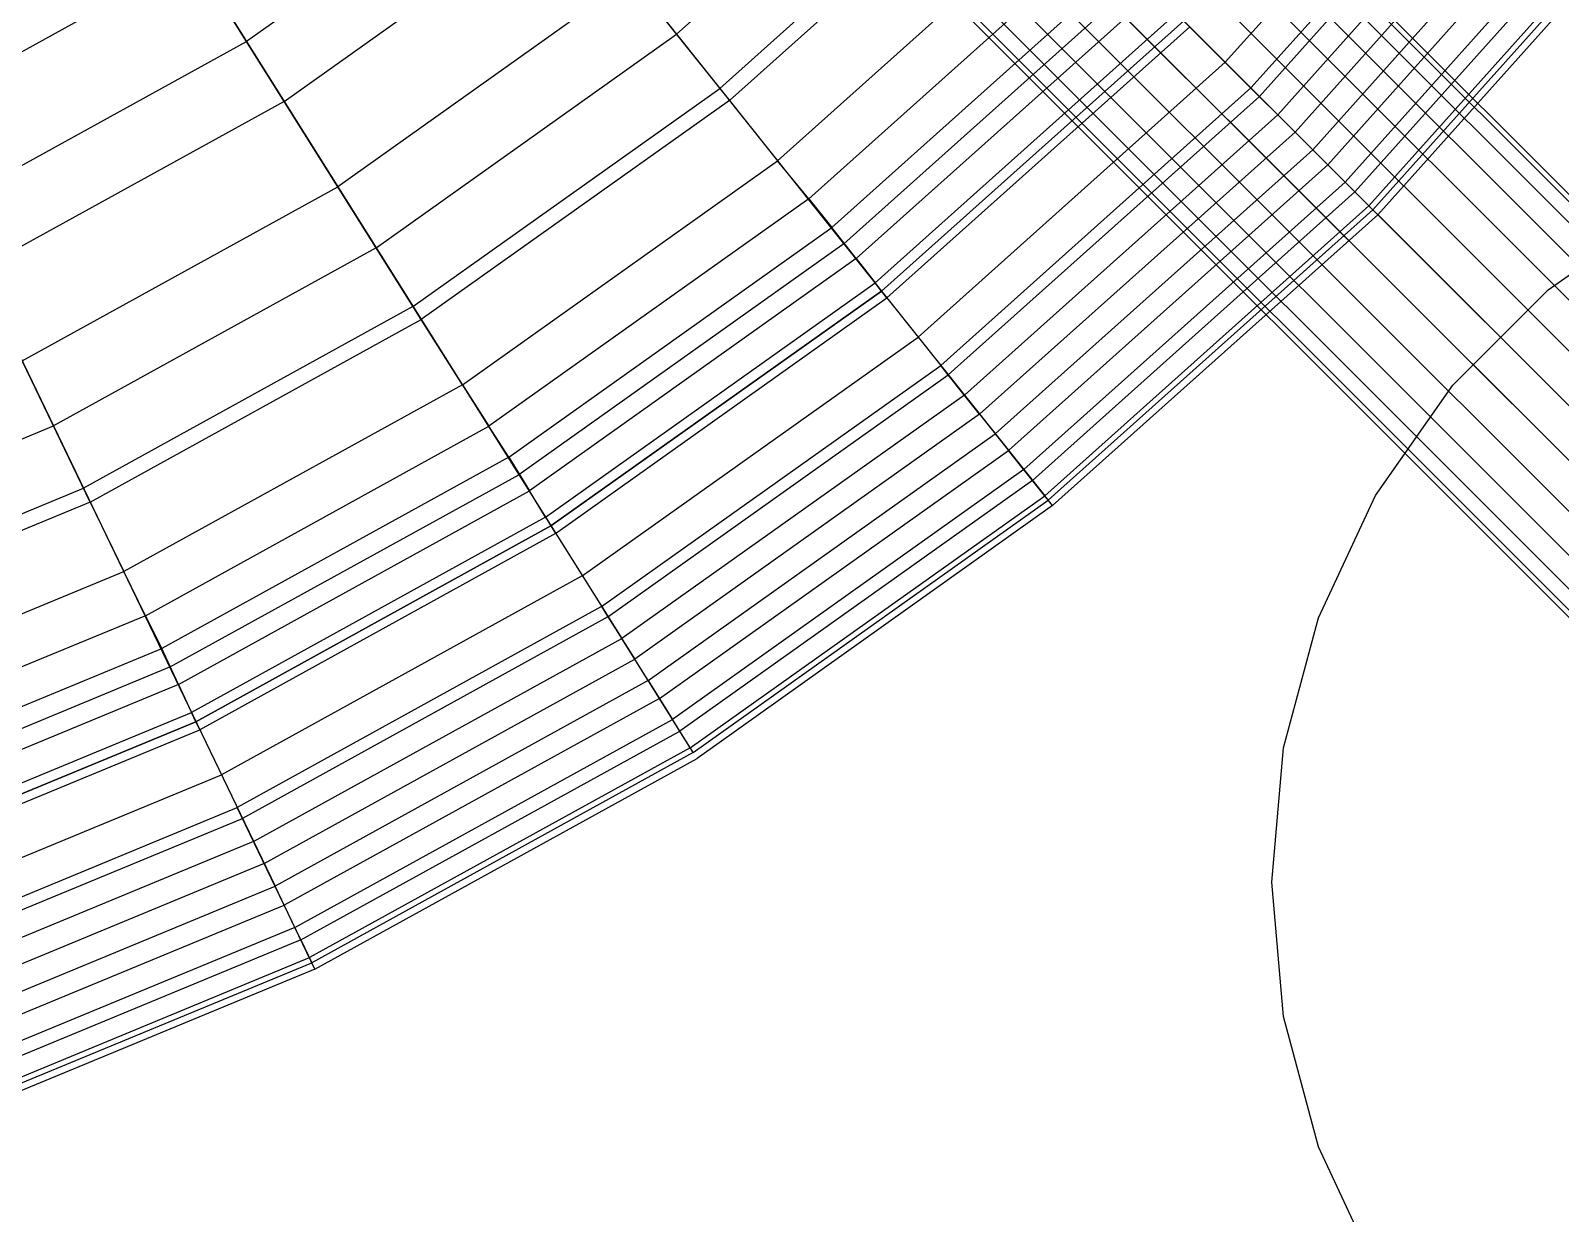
# Model space of a CAD drawing. Extents: x 11992 to 29481, y -6727 to 6811.
# Drawn here: x 18640.3 to 18739.2, y 538.2 to 614.7 of the extents above; entities that cross this region are included whole.
import ezdxf

# ---------------------------------------------------------------- set-up
doc = ezdxf.new("R2010")
doc.units = 0
doc.header["$MEASUREMENT"] = 0
doc.layers.get('0').update_dxf_attribs({"color": 8, "linetype": 'CONTINUOUS'})

msp = doc.modelspace()

# ---------------------------------------------------------------- linework, layer by layer
for p, q in [((18589.397, 717.277, -1659.758), (18678.555, 575.384, -1600.71)), ((18618.394, 711.814, -1646.704), (18723.226, 606.982, -1596.712)), ((18754.802, 582.239, -1341.811), (18677.374, 659.667, -1341.542)), ((18675.584, 658.158, -1340.603), (18756.844, 576.899, -1342.354)), ((18760.053, 583.349, -1348.788), (18685.638, 657.764, -1346.443)), ((18753.847, 590.028, -1349.229), (18686.029, 657.847, -1348.934)), ((18751.151, 588.715, -1355.992), (18682.696, 657.17, -1355.997)), ((18753.421, 588.623, -1344.444), (18684.815, 657.23, -1344.119)), ((18755.119, 586.926, -1354.659), (18685.412, 656.632, -1353.749)), ((18758.866, 584.536, -1353.498), (18685.947, 657.455, -1351.425)), ((18749.583, 587.458, -1357.516), (18681.44, 655.602, -1357.521)), ((18759.313, 580.554, -1344.709), (18683.602, 656.264, -1342.129)), ((18747.968, 575.405, -1341.811), (18668.192, 655.181, -1342.366)), ((18765.563, 561.109, -1353.324), (18672.049, 654.623, -1340.603)), ((18750.569, 579.638, -1360.248), (18676.597, 653.61, -1359.187)), ((18750.223, 583.519, -1359.036), (18679.888, 653.855, -1358.472)), ((18678.597, 651.61, -1339.305), (18755.156, 575.051, -1342.039)), ((18742.749, 580.624, -1357.516), (18674.606, 648.767, -1357.521)), ((18744.301, 582.371, -1358.467), (18678.004, 648.668, -1358.23)), ((18742.875, 577.673, -1342.466), (18673.943, 646.605, -1342.129)), ((18741.492, 579.056, -1355.992), (18674.787, 645.76, -1355.739)), ((18741.584, 576.786, -1344.444), (18672.977, 645.393, -1344.119)), ((18743.281, 575.089, -1354.659), (18673.575, 644.795, -1353.749)), ((18743.166, 573.373, -1349.956), (18672.361, 644.178, -1348.934)), ((18746.858, 570.154, -1348.788), (18672.443, 644.57, -1346.443)), ((18745.671, 571.341, -1353.498), (18672.752, 644.26, -1351.425)), ((18665.597, 596.005, -1604.579), (18640.273, 636.308, -1619.67)), ((18717.569, 612.638, -1604.793), (18735.332, 632.494, -1604.793)), ((18719.228, 610.979, -1537.321), (18737.167, 631.03, -1537.321)), ((18699.866, 630.341, -1609.562), (18682.103, 614.45, -1609.562)), ((18719.779, 610.429, -1537.848), (18737.776, 630.545, -1537.848)), ((18739.079, 629.506, -1600.71), (18720.958, 609.25, -1600.71)), ((18740.314, 628.521, -1545.958), (18722.074, 608.133, -1545.958)), ((18703.026, 627.181, -1615.658), (18684.89, 610.955, -1615.658)), ((18723.226, 606.982, -1596.712), (18741.587, 627.506, -1596.713)), ((18672.285, 626.762, -1621.485), (18654.304, 613.979, -1621.485)), ((18672.285, 626.762, -1621.485), (18684.89, 610.955, -1615.658)), ((18685.519, 610.167, -1604.579), (18703.739, 626.468, -1604.579)), ((18724.191, 606.016, -1554.166), (18742.655, 626.654, -1554.166)), ((18743.9, 625.661, -1591.831), (18725.317, 604.89, -1591.831)), ((18744.598, 625.105, -1562.573), (18725.948, 604.259, -1562.573)), ((18624.972, 624.116, -1627.09), (18656.153, 559.371, -1596.713)), ((18726.846, 603.362, -1585.909), (18745.59, 624.314, -1585.909)), ((18727.106, 603.101, -1570.881), (18745.878, 624.084, -1570.881)), ((18656.734, 610.111, -1615.116), (18675.133, 623.191, -1615.116)), ((18707.269, 622.952, -1599.102), (18688.633, 606.278, -1599.102)), ((18746.229, 623.804, -1578.793), (18727.424, 602.784, -1578.793)), ((18690.639, 603.81, -1594.438), (18709.539, 620.725, -1594.438)), ((18632.183, 609.142, -1617.678), (18650.868, 619.447, -1617.678)), ((18711.231, 619.061, -1587.924), (18692.135, 601.967, -1587.924)), ((18679.195, 618.097, -1612.742), (18660.2, 604.595, -1612.742)), ((18679.195, 618.097, -1612.742), (18685.519, 610.167, -1604.579)), ((18692.905, 600.905, -1609.935), (18712.115, 618.092, -1609.935)), ((18693.716, 599.952, -1576.899), (18713.029, 617.235, -1576.899)), ((18714.416, 615.805, -1563.722), (18694.935, 598.375, -1563.722)), ((18695.341, 597.85, -1550.753), (18714.879, 615.329, -1550.753)), ((18714.879, 615.329, -1537.889), (18695.341, 597.85, -1537.889)), ((18662.683, 600.644, -1609.562), (18682.103, 614.45, -1609.562)), ((18715.28, 614.928, -1537.321), (18695.695, 597.406, -1537.321)), ((18634.985, 603.325, -1621.485), (18654.304, 613.979, -1621.485)), ((18717.569, 612.638, -1604.793), (18697.713, 594.875, -1604.793)), ((18656.734, 610.111, -1615.116), (18636.967, 599.209, -1615.116)), ((18665.061, 596.859, -1615.658), (18684.89, 610.955, -1615.658)), ((18685.519, 610.167, -1604.579), (18665.597, 596.005, -1604.579)), ((18684.89, 610.955, -1615.658), (18700.702, 591.128, -1600.71)), ((18685.519, 610.167, -1604.579), (18688.633, 606.278, -1599.102)), ((18719.228, 610.979, -1537.321), (18699.177, 593.04, -1537.321)), ((18719.779, 610.429, -1537.848), (18699.662, 592.432, -1537.848)), ((18719.779, 610.429, -1537.848), (18719.228, 610.979, -1537.321)), ((18719.779, 610.429, -1537.848), (18722.074, 608.133, -1545.958)), ((18700.702, 591.128, -1600.71), (18720.958, 609.25, -1600.71)), ((18701.686, 589.893, -1545.958), (18722.074, 608.133, -1545.958)), ((18724.191, 606.016, -1554.166), (18722.074, 608.133, -1545.958)), ((18668.257, 591.792, -1599.102), (18688.633, 606.278, -1599.102)), ((18690.639, 603.81, -1594.438), (18688.633, 606.278, -1599.102)), ((18723.226, 606.982, -1596.712), (18702.701, 588.62, -1596.713)), ((18726.846, 603.362, -1585.909), (18723.226, 606.982, -1596.712)), ((18724.191, 606.016, -1554.166), (18703.553, 587.552, -1554.166)), ((18727.106, 603.101, -1570.881), (18724.191, 606.016, -1554.166)), ((18639.793, 593.34, -1612.742), (18660.2, 604.595, -1612.742)), ((18704.546, 586.307, -1591.831), (18725.317, 604.89, -1591.831)), ((18705.102, 585.609, -1562.573), (18725.948, 604.259, -1562.573)), ((18690.639, 603.81, -1594.438), (18669.975, 589.115, -1594.438)), ((18690.639, 603.81, -1594.438), (18692.135, 601.967, -1587.924)), ((18726.846, 603.362, -1585.909), (18705.893, 584.617, -1585.909)), ((18726.846, 603.362, -1585.909), (18727.106, 603.101, -1570.881)), ((18727.106, 603.101, -1570.881), (18706.123, 584.329, -1570.881)), ((18706.403, 583.978, -1578.793), (18727.424, 602.784, -1578.793)), ((18738.438, 597.932, -2440.353), (18745.577, 602.931, -2440.353)), ((18738.438, 597.932, -2432.353), (18745.577, 602.931, -2432.353)), ((18671.255, 587.115, -1587.924), (18692.135, 601.967, -1587.924)), ((18693.716, 599.952, -1576.899), (18692.135, 601.967, -1587.924)), ((18662.683, 600.644, -1609.562), (18641.818, 589.137, -1609.562)), ((18692.905, 600.905, -1609.935), (18671.901, 585.974, -1609.935)), ((18693.716, 599.952, -1576.899), (18672.601, 584.935, -1576.899)), ((18693.716, 599.952, -1576.899), (18694.935, 598.375, -1563.722)), ((18644.194, 584.202, -1604.579), (18636.967, 599.209, -1615.116)), ((18673.635, 583.232, -1563.722), (18694.935, 598.375, -1563.722)), ((18695.341, 597.85, -1550.753), (18694.935, 598.375, -1563.722)), ((18695.341, 597.85, -1550.753), (18673.98, 582.664, -1550.753)), ((18673.98, 582.664, -1537.889), (18695.341, 597.85, -1537.889)), ((18674.282, 582.184, -1537.321), (18695.695, 597.406, -1537.321)), ((18695.341, 597.85, -1550.753), (18695.341, 597.85, -1537.889)), ((18695.695, 597.406, -1537.321), (18695.341, 597.85, -1537.889)), ((18732.275, 591.769, -2440.353), (18738.438, 597.932, -2440.353)), ((18732.275, 591.769, -2432.353), (18738.438, 597.932, -2432.353)), ((18738.438, 597.932, -2440.353), (18738.438, 597.932, -2432.353)), ((18665.061, 596.859, -1615.658), (18643.757, 585.11, -1615.658)), ((18644.194, 584.202, -1604.579), (18665.597, 596.005, -1604.579)), ((18668.257, 591.792, -1599.102), (18665.597, 596.005, -1604.579)), ((18676.005, 579.442, -1604.793), (18697.713, 594.875, -1604.793)), ((18677.253, 577.455, -1537.321), (18699.177, 593.04, -1537.321)), ((18677.667, 576.796, -1537.848), (18699.662, 592.432, -1537.848)), ((18699.662, 592.432, -1537.848), (18699.177, 593.04, -1537.321)), ((18701.686, 589.893, -1545.958), (18699.662, 592.432, -1537.848)), ((18668.257, 591.792, -1599.102), (18646.365, 579.717, -1599.102)), ((18668.257, 591.792, -1599.102), (18669.975, 589.115, -1594.438)), ((18727.276, 584.63, -2440.353), (18732.275, 591.769, -2440.353)), ((18727.276, 584.63, -2432.353), (18732.275, 591.769, -2432.353)), ((18732.275, 591.769, -2440.353), (18732.275, 591.769, -2432.353)), ((18700.702, 591.128, -1600.71), (18678.555, 575.384, -1600.71)), ((18700.702, 591.128, -1600.71), (18704.546, 586.307, -1591.831)), ((18701.686, 589.893, -1545.958), (18679.395, 574.046, -1545.958)), ((18701.686, 589.893, -1545.958), (18703.553, 587.552, -1554.166)), ((18619.793, 580.028, -1609.562), (18641.818, 589.137, -1609.562)), ((18647.772, 576.865, -1594.438), (18669.975, 589.115, -1594.438)), ((18671.255, 587.115, -1587.924), (18669.975, 589.115, -1594.438)), ((18680.261, 572.668, -1596.712), (18702.701, 588.62, -1596.713)), ((18680.988, 571.511, -1554.166), (18703.553, 587.552, -1554.166)), ((18705.102, 585.609, -1562.573), (18703.553, 587.552, -1554.166)), ((18671.255, 587.115, -1587.924), (18648.82, 574.735, -1587.924)), ((18671.255, 587.115, -1587.924), (18672.601, 584.935, -1576.899)), ((18649.335, 573.528, -1609.935), (18671.901, 585.974, -1609.935)), ((18704.546, 586.307, -1591.831), (18681.836, 570.163, -1591.831)), ((18705.102, 585.609, -1562.573), (18682.311, 569.407, -1562.573)), ((18704.546, 586.307, -1591.831), (18705.893, 584.617, -1585.909)), ((18706.403, 583.978, -1578.793), (18705.102, 585.609, -1562.573)), ((18621.27, 575.809, -1615.658), (18643.757, 585.11, -1615.658)), ((18649.914, 572.418, -1576.899), (18672.601, 584.935, -1576.899)), ((18673.635, 583.232, -1563.722), (18672.601, 584.935, -1576.899)), ((18682.986, 568.332, -1585.909), (18705.893, 584.617, -1585.909)), ((18706.403, 583.978, -1578.793), (18705.893, 584.617, -1585.909)), ((18723.593, 576.731, -2440.353), (18727.276, 584.63, -2440.353)), ((18723.593, 576.731, -2432.353), (18727.276, 584.63, -2432.353)), ((18727.276, 584.63, -2440.353), (18727.276, 584.63, -2432.353)), ((18644.194, 584.202, -1604.579), (18621.602, 574.858, -1604.579)), ((18644.194, 584.202, -1604.579), (18646.365, 579.717, -1599.102)), ((18683.182, 568.02, -1570.881), (18706.123, 584.329, -1570.881)), ((18706.403, 583.978, -1578.793), (18683.421, 567.64, -1578.793)), ((18673.635, 583.232, -1563.722), (18650.751, 570.61, -1563.722)), ((18651.03, 570.007, -1550.753), (18673.98, 582.664, -1550.753)), ((18673.98, 582.664, -1537.889), (18651.03, 570.007, -1537.889)), ((18673.635, 583.232, -1563.722), (18673.98, 582.664, -1550.753)), ((18673.98, 582.664, -1537.889), (18673.98, 582.664, -1550.753)), ((18673.98, 582.664, -1537.889), (18674.282, 582.184, -1537.321)), ((18674.282, 582.184, -1537.321), (18651.276, 569.496, -1537.321)), ((18623.257, 570.159, -1599.102), (18646.365, 579.717, -1599.102)), ((18647.772, 576.865, -1594.438), (18646.365, 579.717, -1599.102)), ((18676.005, 579.442, -1604.793), (18652.681, 566.579, -1604.793)), ((18647.772, 576.865, -1594.438), (18624.336, 567.167, -1594.438)), ((18647.772, 576.865, -1594.438), (18648.82, 574.735, -1587.924)), ((18677.253, 577.455, -1537.321), (18653.7, 564.465, -1537.321)), ((18677.667, 576.796, -1537.848), (18654.037, 563.764, -1537.848)), ((18677.253, 577.455, -1537.321), (18677.667, 576.796, -1537.848)), ((18677.667, 576.796, -1537.848), (18679.395, 574.046, -1545.958)), ((18721.337, 568.312, -2440.353), (18723.593, 576.731, -2440.353)), ((18721.337, 568.312, -2432.353), (18723.593, 576.731, -2432.353)), ((18723.593, 576.731, -2440.353), (18723.593, 576.731, -2432.353)), ((18625.139, 564.933, -1587.924), (18648.82, 574.735, -1587.924)), ((18649.914, 572.418, -1576.899), (18648.82, 574.735, -1587.924)), ((18654.761, 562.261, -1600.71), (18678.555, 575.384, -1600.71)), ((18680.261, 572.668, -1596.712), (18678.555, 575.384, -1600.71)), ((18649.335, 573.528, -1609.935), (18625.515, 563.677, -1609.935)), ((18655.446, 560.838, -1545.958), (18679.395, 574.046, -1545.958)), ((18680.988, 571.511, -1554.166), (18679.395, 574.046, -1545.958)), ((18680.261, 572.668, -1596.712), (18656.153, 559.371, -1596.713)), ((18680.261, 572.668, -1596.712), (18681.836, 570.163, -1591.831)), ((18649.914, 572.418, -1576.899), (18625.966, 562.509, -1576.899)), ((18649.914, 572.418, -1576.899), (18650.751, 570.61, -1563.722)), ((18626.596, 560.619, -1563.722), (18650.751, 570.61, -1563.722)), ((18651.03, 570.007, -1550.753), (18650.751, 570.61, -1563.722)), ((18680.988, 571.511, -1554.166), (18656.745, 558.141, -1554.166)), ((18683.182, 568.02, -1570.881), (18680.988, 571.511, -1554.166)), ((18626.805, 559.989, -1537.889), (18651.03, 570.007, -1537.889)), ((18651.03, 570.007, -1550.753), (18626.805, 559.989, -1550.753)), ((18651.03, 570.007, -1550.753), (18651.03, 570.007, -1537.889)), ((18651.276, 569.496, -1537.321), (18651.03, 570.007, -1537.889)), ((18657.436, 556.706, -1591.831), (18681.836, 570.163, -1591.831)), ((18683.182, 568.02, -1570.881), (18681.836, 570.163, -1591.831)), ((18626.993, 559.453, -1537.321), (18651.276, 569.496, -1537.321)), ((18657.824, 555.902, -1562.573), (18682.311, 569.407, -1562.573)), ((18682.986, 568.332, -1585.909), (18658.374, 554.759, -1585.909)), ((18683.182, 568.02, -1570.881), (18658.534, 554.427, -1570.881)), ((18658.729, 554.022, -1578.793), (18683.421, 567.64, -1578.793)), ((18720.577, 559.63, -2440.353), (18721.337, 568.312, -2440.353)), ((18720.577, 559.63, -2432.353), (18721.337, 568.312, -2432.353)), ((18721.337, 568.312, -2440.353), (18721.337, 568.312, -2432.353)), ((18628.062, 556.397, -1604.793), (18652.681, 566.579, -1604.793)), ((18628.837, 554.182, -1537.321), (18653.7, 564.465, -1537.321)), ((18629.094, 553.448, -1537.848), (18654.037, 563.764, -1537.848)), ((18657.824, 555.902, -1562.573), (18653.7, 564.465, -1537.321)), ((18654.761, 562.261, -1600.71), (18629.645, 551.874, -1600.71)), ((18655.446, 560.838, -1545.958), (18630.167, 550.383, -1545.958)), ((18630.704, 548.847, -1596.712), (18656.153, 559.371, -1596.713)), ((18657.436, 556.706, -1591.831), (18656.153, 559.371, -1596.713)), ((18721.337, 550.947, -2440.353), (18720.577, 559.63, -2440.353)), ((18721.337, 550.947, -2432.353), (18720.577, 559.63, -2432.353)), ((18720.577, 559.63, -2440.353), (18720.577, 559.63, -2432.353)), ((18631.155, 547.558, -1554.166), (18656.745, 558.141, -1554.166)), ((18657.436, 556.706, -1591.831), (18631.681, 546.054, -1591.831)), ((18658.729, 554.022, -1578.793), (18657.436, 556.706, -1591.831)), ((18657.824, 555.902, -1562.573), (18631.976, 545.212, -1562.574)), ((18657.824, 555.902, -1562.573), (18658.534, 554.427, -1570.881)), ((18632.395, 544.014, -1585.909), (18658.374, 554.759, -1585.909)), ((18632.517, 543.666, -1570.881), (18658.534, 554.427, -1570.881)), ((18658.729, 554.022, -1578.793), (18632.665, 543.243, -1578.793)), ((18658.729, 554.022, -1578.793), (18658.534, 554.427, -1570.881)), ((18723.593, 542.529, -2440.353), (18721.337, 550.947, -2440.353)), ((18723.593, 542.529, -2432.353), (18721.337, 550.947, -2432.353)), ((18721.337, 550.947, -2440.353), (18721.337, 550.947, -2432.353)), ((18727.276, 534.63, -2440.353), (18723.593, 542.529, -2440.353)), ((18727.276, 534.63, -2432.353), (18723.593, 542.529, -2432.353)), ((18723.593, 542.529, -2440.353), (18723.593, 542.529, -2432.353))]:
    msp.add_line(p, q)

doc.saveas('drawing.dxf')
